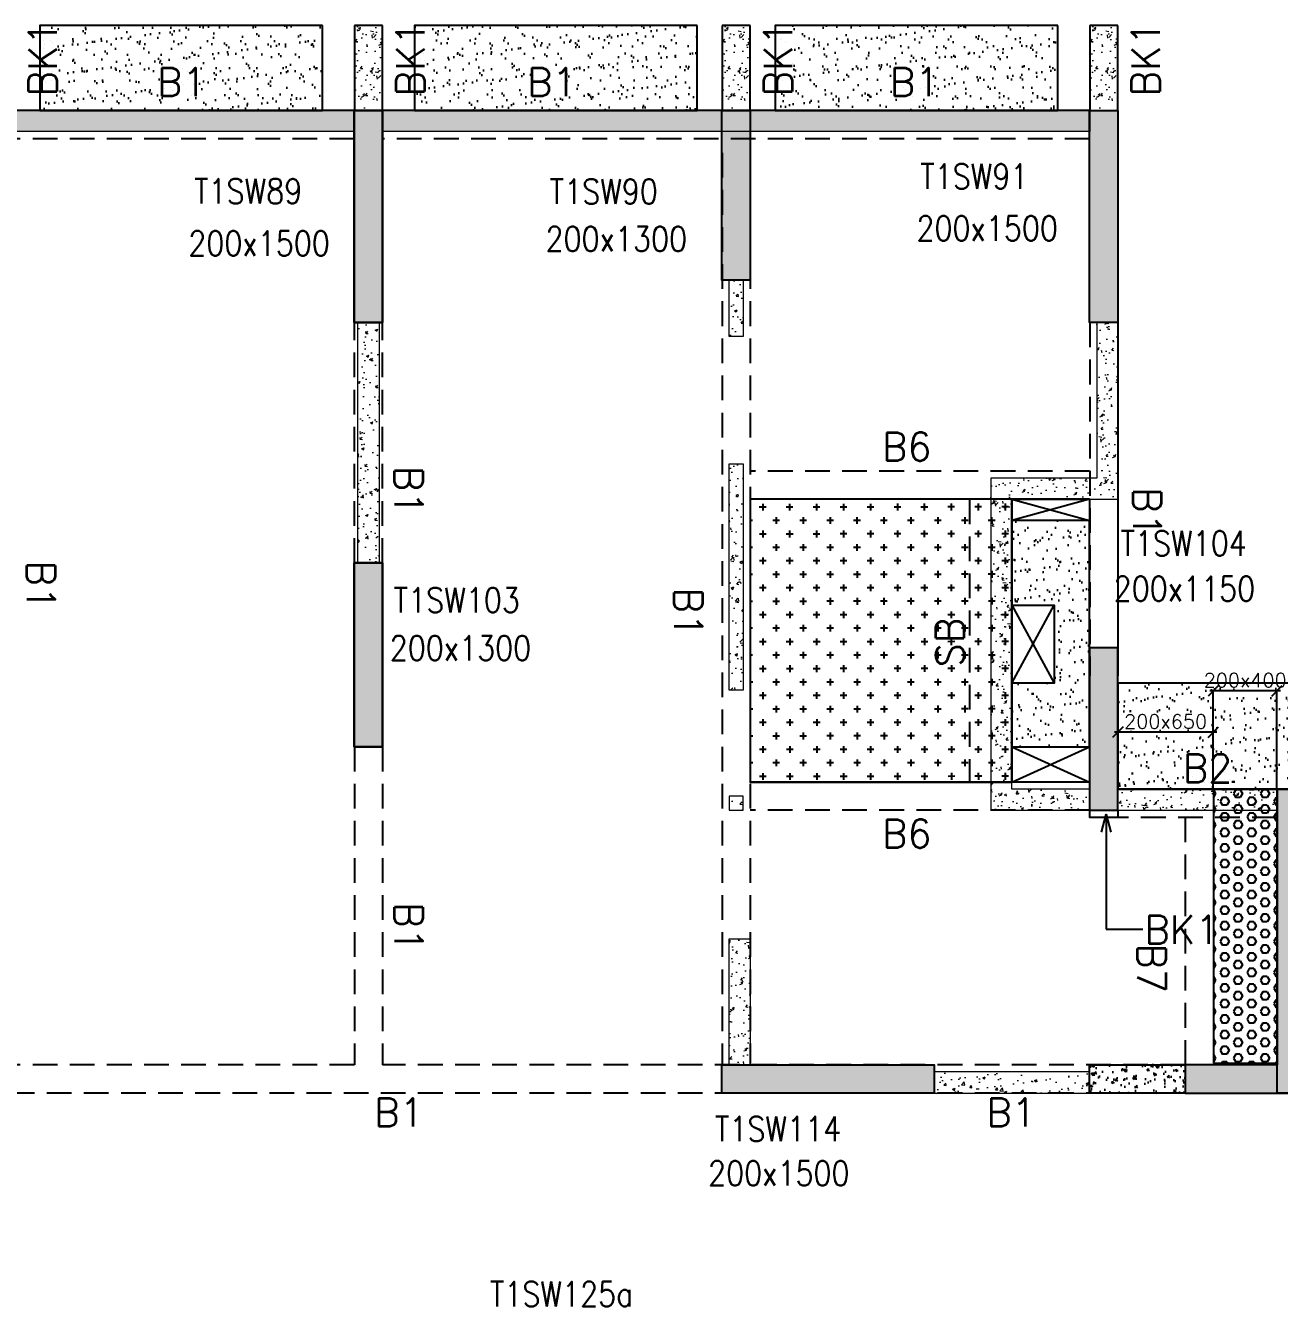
# Model space of a CAD drawing. Header units: millimetres. Extents: x 1078357 to 2594950, y -4969473 to -4636555.
# Drawn here: x 2233855 to 2242721, y -4666611 to -4657552 of the extents above; entities that cross this region are included whole.
import ezdxf

# ---------------------------------------------------------------- set-up
doc = ezdxf.new("R2010")
doc.units = ezdxf.units.MM
doc.header["$PDMODE"] = 35
for name, pattern in [('CONTINOUS', [0]), ('HIDDEN', [0.375, 0.25, -0.125]), ('New Retail block$0$CONTINOUS', [0])]:
    doc.linetypes.add(name, pattern=pattern)
doc.layers.get('0').update_dxf_attribs({"lineweight": 0})
doc.layers.get('Defpoints').update_dxf_attribs({"lineweight": 0})
for name, color, linetype, lineweight in [('A-_ANOTDIMA_D-', 6, 'Continuous', 13), ('COL. NO.', 30, 'Continuous', 25), ('COL. SIZE', 7, 'Continuous', 25), ('DIM', 9, 'Continuous', 25), ('HATCH', 8, 'Continuous', 30), ('RCC UPSTAND', 43, 'Continuous', 30), ('S-NON STR RCC WALL', 8, 'Continuous', 0)]:
    doc.layers.add(name, color=color, linetype=linetype, lineweight=lineweight)
for name, color, linetype in [('B-200x325', 201, 'HIDDEN'), ('B-200x375', 41, 'HIDDEN'), ('B-200x650', 241, 'HIDDEN'), ('B-300xSLAB THK.', 151, 'Continuous'), ('BK1-200x650', 241, 'HIDDEN'), ('DC BEAM NO.', 7, 'Continuous'), ('DROP SLAB', 8, 'Continuous'), ('NON STR. RCC WALL', 6, 'Continuous'), ('S-COLUMN_SHEAR WALL', 1, 'Continuous'), ('S-PROJECTION', 54, 'New Retail block$0$CONTINOUS'), ('SLAB FOLD', 8, 'Continuous')]:
    doc.layers.add(name, color=color, linetype=linetype)
doc.styles.add('Roman', font='romans')
doc.styles.add('ROMANS', font='romans.shx', dxfattribs={"width": 0.85})
doc.dimstyles.new('HARESH', dxfattribs={"dimtxt": 150, "dimasz": 75, "dimexe": 0, "dimexo": 0, "dimgap": 25, "dimtad": 1, "dimdec": 0, "dimdsep": 46, "dimtxsty": 'Roman', "dimblk": 'OBLIQUE', "dimcen": 225, "dimdle": 25, "dimclrd": 2, "dimclre": 2, "dimclrt": 7, "dimadec": 8, "dimazin": 1, "dimtfac": 1, "dimtdec": 0, "dimtmove": 0, "dimatfit": 0, "dimfxl": 1, "dimlwd": -1, "dimlwe": -1, "dimarcsym": 0})
pattern_1 = [(50, (-4174040.86, 23111537.25), (182.184669, -15.9390855), [19.05, -209.55]), (355, (-4174040.86, 23111537.25), (-35.2434214, 191.0568452), [15.24, -167.6405842]), (100.4514447, (-4174025.68, 23111535.92), (146.9412471, 175.1177519), [16.1900088, -178.0902446]), (46.1842, (-4174040.86, 23111588.05), (271.0790409, -42.042328), [28.575, -314.325]), (96.6355576, (-4174018.27, 23111584.54), (237.404134, 247.4261246), [24.2850231, -267.1356082]), (351.1841512, (-4174040.86, 23111588.05), (237.404134, 247.4261246), [22.859967, -251.459732]), (21, (-4174015.46, 23111575.35), (151.6143913, -102.2651982), [19.05, -209.55]), (326, (-4174015.46, 23111575.35), (61.8020283, 184.1879661), [15.24, -167.64]), (71.451445, (-4174002.83, 23111566.83), (213.4164193, 81.9227689), [16.1900088, -178.0899376]), (37.5, (-4174040.86, 23111537.25), (3.08860325, 84.55503887), [0, -165.608, 0, -170.18, 0, -168.275]), (7.5, (-4174040.86, 23111537.25), (66.8196625, 100.18057482), [0, -97.028, 0, -161.798, 0, -64.135]), (327.5, (-4174097.5, 23111537.25), (135.59059517, -5.728744), [0, -63.5, 0, -198.12, 0, -262.89]), (317.5, (-4174122.9, 23111537.25), (148.1291814, 25.42649103), [0, -82.55, 0, -131.572, 0, -186.69])]

# ---------------------------------------------------------------- blocks, each defined once
blk = doc.blocks.new('_Oblique')
at = {"color": 0, "linetype": 'ByBlock', "lineweight": -2}
blk.add_line((-0.5, -0.5), (0.5, 0.5), dxfattribs=at)
blk = doc.blocks.new('*D1612')
at = {"layer": 'Defpoints', "color": 0, "ltscale": 700, "transparency": 16777216}
for p in [(2242254.3, -4662257), (2242254.3, -4662952, 0), (2242704.4, -4662952, 0)]:
    blk.add_point(p, dxfattribs=at)
at = {"layer": 'DIM', "color": 2, "ltscale": 700, "transparency": 16777216}
for p, q in [((2242729.4, -4662257), (2242229.3, -4662257)), ((2242254.3, -4662952), (2242254.3, -4662257)), ((2242704.4, -4662952), (2242704.4, -4662257))]:
    blk.add_line(p, q, dxfattribs=at)
at = {"layer": 'DIM', "color": 2, "ltscale": 700, "transparency": 16777216, "xscale": 75, "yscale": 75, "zscale": 75, "rotation": 180}
blk.add_blockref('_Oblique', (2242254.3, -4662257), dxfattribs=at)
at = {"layer": 'DIM', "color": 2, "ltscale": 700, "transparency": 16777216, "xscale": 75, "yscale": 75, "zscale": 75}
blk.add_blockref('_Oblique', (2242704.4, -4662257), dxfattribs=at)
at = {"layer": 'DIM', "color": 7, "ltscale": 700, "transparency": 16777216, "insert": (2242479.4, -4662182), "char_height": 150, "attachment_point": 5, "style": 'Roman'}
blk.add_mtext('{\\H0.666667x;200x400}', dxfattribs=at)
blk = doc.blocks.new('*D1613')
at = {"layer": 'Defpoints', "color": 0, "ltscale": 700, "transparency": 16777216}
for p in [(2241579.6, -4662549.9), (2241579.6, -4662952, 0), (2242254.3, -4662952, 0)]:
    blk.add_point(p, dxfattribs=at)
at = {"layer": 'DIM', "color": 2, "ltscale": 700, "transparency": 16777216}
for p, q in [((2242279.3, -4662549.9), (2241554.6, -4662549.9)), ((2241579.6, -4662952), (2241579.6, -4662549.9)), ((2242254.3, -4662952), (2242254.3, -4662549.9))]:
    blk.add_line(p, q, dxfattribs=at)
at = {"layer": 'DIM', "color": 2, "ltscale": 700, "transparency": 16777216, "xscale": 75, "yscale": 75, "zscale": 75, "rotation": 180}
blk.add_blockref('_Oblique', (2241579.6, -4662549.9), dxfattribs=at)
at = {"layer": 'DIM', "color": 2, "ltscale": 700, "transparency": 16777216, "xscale": 75, "yscale": 75, "zscale": 75}
blk.add_blockref('_Oblique', (2242254.3, -4662549.9), dxfattribs=at)
at = {"layer": 'DIM', "color": 7, "ltscale": 700, "transparency": 16777216, "insert": (2241917, -4662474.9), "char_height": 150, "attachment_point": 5, "style": 'Roman'}
blk.add_mtext('{\\H0.666667x;200x650}', dxfattribs=at)
blk = doc.blocks.new('G$CD63B60BD')
at = {"layer": 'COL. NO.', "linetype": 'Continuous', "style": 'ROMANS', "width": 0.85}
for s, p in [('T1SW91', (74827, 15346.4, -320.4)), ('T1SW89', (69692.1, 15241.4, -320.4)), ('T1SW90', (72207, 15239.1, -270.4)), ('T1SW104', (76243.9, 12750.9, -320.4)), ('T1SW103', (71103.6, 12349.5, -320.4)), ('T1SW114', (73375.6, 8609.2, -320.4)), ('T1SW125a', (71784, 7441.2, -320.4))]:
    blk.add_text(s, height=175, dxfattribs=at).set_placement(p)
at = {"layer": 'COL. SIZE', "linetype": 'Continuous', "style": 'ROMANS', "width": 0.85}
for s, p in [('200x1500', (74800.3, 14978.9, -320.4)), ('200x1500', (69650.8, 14872.6, -320.4)), ('200x1300', (72177.3, 14903.7, -270.4)), ('200x1150', (76194.8, 12430, -320.4)), ('200x1300', (71075.3, 12010, -320.4)), ('200x1500', (73326.5, 8295.7, -320.4))]:
    blk.add_text(s, height=175, dxfattribs=at).set_placement(p)

msp = doc.modelspace()

# ---------------------------------------------------------------- hatches: boundary and pattern name
at = {"layer": 'DROP SLAB'}
h = msp.add_hatch(dxfattribs=at)
h.set_pattern_fill('CROSS', color=8, scale=15, angle=179.96921)
h.set_pattern_definition([(180.03079016, (-2196286.82, 14063573.08), (-95.1987999, -95.3011726), [47.625, -142.875]), (270.03079016, (-2196310.65, 14063596.88), (95.3011726, -95.1987999), [47.625, -142.875])])
h.paths.add_polyline_path([(2240829.3, -4660902.8), (2238979.6, -4660902.8), (2238979.6, -4662902.6), (2240829.3, -4662902.6)])
at = {"layer": 'HATCH'}
h = msp.add_hatch(dxfattribs=at)
h.set_pattern_fill('AR-SAND', color=8, scale=3, angle=179.97015)
h.set_pattern_definition([(37.4701541, (-730003.51, 9329417.72), (-4.7236114, 146.8264517), [0, -115.824, 0, -129.54, 0, -123.825]), (7.4701541, (-730003.51, 9329417.72), (134.9689868, 214.9772528), [0, -62.484, 0, -104.394, 0, -40.005]), (327.4701541, (-730097.24, 9329417.77), (237.2979035, 0.3075449), [0, -38.1, 0, -137.16, 0, -179.07]), (317.4701541, (-730097.24, 9329417.77), (229.1017424, 66.759465), [0, -19.05, 0, -89.916, 0, -102.87])])
h.paths.add_polyline_path([(2235955, -4657552.5), (2233955, -4657552.5), (2233955, -4658152.5), (2235955, -4658152.5)])
h = msp.add_hatch(dxfattribs=at)
h.set_pattern_fill('AR-SAND', color=8, scale=3, angle=179.97015)
h.set_pattern_definition([(37.4701541, (-732653.51, 9329417.72), (-4.7236114, 146.8264517), [0, -115.824, 0, -129.54, 0, -123.825]), (7.4701541, (-732653.51, 9329417.72), (134.9689868, 214.9772528), [0, -62.484, 0, -104.394, 0, -40.005]), (327.4701541, (-732747.24, 9329417.77), (237.2979035, 0.3075449), [0, -38.1, 0, -137.16, 0, -179.07]), (317.4701541, (-732747.24, 9329417.77), (229.1017424, 66.759465), [0, -19.05, 0, -89.916, 0, -102.87])])
h.paths.add_polyline_path([(2238605, -4657552.5), (2236605, -4657552.5), (2236605, -4658152.5), (2238605, -4658152.5)])
h = msp.add_hatch(dxfattribs=at)
h.set_pattern_fill('AR-SAND', color=8, scale=3, angle=179.97015)
h.set_pattern_definition([(37.4701541, (-735203.51, 9329417.72), (-4.7236114, 146.8264517), [0, -115.824, 0, -129.54, 0, -123.825]), (7.4701541, (-735203.51, 9329417.72), (134.9689868, 214.9772528), [0, -62.484, 0, -104.394, 0, -40.005]), (327.4701541, (-735297.24, 9329417.77), (237.2979035, 0.3075449), [0, -38.1, 0, -137.16, 0, -179.07]), (317.4701541, (-735297.24, 9329417.77), (229.1017424, 66.759465), [0, -19.05, 0, -89.916, 0, -102.87])])
h.paths.add_polyline_path([(2241155, -4657552.5), (2239155, -4657552.5), (2239155, -4658152.5), (2241155, -4658152.5)])
h = msp.add_hatch(dxfattribs=at)
h.set_pattern_fill('AR-SAND', color=8, scale=3, angle=0.02985)
h.set_pattern_definition([(37.47015413, (-2790653.98, 18697456.11), (-4.72361136, 146.8264517), [0, -115.824, 0, -129.54, 0, -123.825]), (7.4701541, (-2790653.98, 18697456.11), (134.9689868, 214.9772528), [0, -62.484, 0, -104.394, 0, -40.005]), (327.4701541, (-2790747.7, 18697456.16), (237.2979035, 0.3075449), [0, -38.1, 0, -137.16, 0, -179.07]), (317.4701541, (-2790747.7, 18697456.16), (229.1017424, 66.759465), [0, -19.05, 0, -89.916, 0, -102.87])])
h.paths.add_polyline_path([(2241379, -4661052.5), (2240829, -4661052.5), (2240829, -4661652.5), (2241129, -4661652.5), (2241129, -4662202.5), (2240829, -4662202.5), (2240829, -4662652.5), (2241379, -4662652.5)])
h = msp.add_hatch(dxfattribs=at)
h.set_pattern_fill('AR-SAND', color=8, scale=3, angle=179.97015)
h.set_pattern_definition([(37.4701541, (-1832428.33, 14013386.82), (-4.72361136, 146.8264517), [0, -115.824, 0, -129.54, 0, -123.825]), (7.4701541, (-1832428.33, 14013386.82), (134.9689868, 214.9772528), [0, -62.484, 0, -104.394, 0, -40.005]), (327.4701541, (-1832522.05, 14013386.87), (237.2979035, 0.3075449), [0, -38.1, 0, -137.16, 0, -179.07]), (317.4701541, (-1832522.05, 14013386.87), (229.1017424, 66.759465), [0, -19.05, 0, -89.916, 0, -102.87])])
h.paths.add_polyline_path([(2244029.9, -4662202.5), (2241579.9, -4662202.5), (2241579.9, -4662952.5), (2244029.9, -4662952.5)])
h = msp.add_hatch(dxfattribs=at)
h.set_pattern_fill('AR-SAND', color=8, scale=3, angle=179.97015)
h.set_pattern_definition([(37.4701541, (-1832428.23, 14013386.82), (-4.72361136, 146.8264517), [0, -115.824, 0, -129.54, 0, -123.825]), (7.4701541, (-1832428.23, 14013386.82), (134.9689868, 214.9772528), [0, -62.484, 0, -104.394, 0, -40.005]), (327.4701541, (-1832521.95, 14013386.87), (237.2979035, 0.3075449), [0, -38.1, 0, -137.16, 0, -179.07]), (317.4701541, (-1832521.95, 14013386.87), (229.1017424, 66.759465), [0, -19.05, 0, -89.916, 0, -102.87])])
h.paths.add_polyline_path([(2244030, -4662352.5), (2241580, -4662352.5), (2241580, -4662952.5), (2244030, -4662952.5)])
at = {"layer": 'RCC UPSTAND'}
h = msp.add_hatch(dxfattribs=at)
h.set_pattern_fill('AR-CONC', color=8, scale=20, angle=90)
h.set_pattern_definition([(140, (-966995.37, -7202322.11), (12.550427, 143.4520365), [15, -165]), (85, (-966995.37, -7202322.11), (-150.438427, -27.7502667), [12, -132]), (190.4514445, (-966994.33, -7202310.15), (-137.887998, 115.7017693), [12.7480384, -140.2284224]), (136.1842, (-967035.37, -7202322.1), (33.103856, 213.448266), [22.5, -247.5]), (186.6356355, (-967032.61, -7202304.32), (-194.82372, 186.932389), [19.122068, -210.342752]), (81.184164, (-967035.37, -7202322.1), (-194.82372, 186.932389), [18, -198]), (111, (-967025.37, -7202302.11), (80.523778, 119.3814104), [15, -165]), (56, (-967025.37, -7202302.11), (-145.030009, 48.6630664), [12, -132]), (161.4514447, (-967018.66, -7202292.16), (-64.5062306, 168.0444753), [12.748038, -140.2284224]), (127.5, (-966995.373, -7202322.107), (-66.57877077, 2.43197106), [0, -130.4, 0, -134, 0, -132.5]), (97.5, (-966995.37, -7202322.11), (-78.8823424, 52.6139075), [0, -76.4, 0, -127.4, 0, -50.5]), (57.5, (-966995.373, -7202366.71), (4.51097435, 106.7644872), [0, -50, 0, -156, 0, -207]), (47.5, (-966995.37, -7202386.71), (-20.0209965, 116.6372339), [0, -65, 0, -103.6, 0, -147])])
h.paths.add_polyline_path([(2242054.6, -4664902.7), (2242054.6, -4665102.7), (2241379.6, -4665102.6), (2241379.6, -4664902.6)])
at = {"layer": 'S-COLUMN_SHEAR WALL', "lineweight": 25, "extrusion": (-1.00316e-06, 2.11765e-11, 1)}
h = msp.add_hatch(color=1, dxfattribs=at)
h.dxf.hatch_style = 1
h.paths.add_polyline_path([(2236179.6, -4658152.6), (2236379.6, -4658152.6), (2236379.6, -4659652.5), (2236179.6, -4659652.5)])
at = {"layer": 'S-COLUMN_SHEAR WALL', "lineweight": 25, "extrusion": (1.00316e-06, 1.91639e-11, 1)}
h = msp.add_hatch(color=1, dxfattribs=at)
h.dxf.hatch_style = 1
h.paths.add_polyline_path([(2236379.6, -4658152.6), (2236179.6, -4658152.6), (2236179.6, -4659652.5), (2236379.6, -4659652.5)])
at = {"layer": 'S-COLUMN_SHEAR WALL', "lineweight": 25}
h = msp.add_hatch(color=1, dxfattribs=at)
h.dxf.hatch_style = 1
h.paths.add_polyline_path([(2238779.6, -4659352.6), (2238979.6, -4659352.6), (2238979.6, -4658152.6), (2238779.6, -4658152.6)])
at = {"layer": 'S-COLUMN_SHEAR WALL', "lineweight": 25, "extrusion": (-1.00316e-06, 2.11765e-11, 1)}
h = msp.add_hatch(color=1, dxfattribs=at)
h.dxf.hatch_style = 1
h.paths.add_polyline_path([(2241379.6, -4658152.6), (2241579.6, -4658152.6), (2241579.6, -4659652.5), (2241379.6, -4659652.5)])
h = msp.add_hatch(color=1, dxfattribs=at)
h.dxf.hatch_style = 1
h.paths.add_polyline_path([(2236179.6, -4662652.5), (2236379.6, -4662652.5), (2236379.6, -4661352.5), (2236179.6, -4661352.5)])
at = {"layer": 'S-COLUMN_SHEAR WALL', "lineweight": 25, "extrusion": (1.00316e-06, 1.91639e-11, 1)}
h = msp.add_hatch(color=1, dxfattribs=at)
h.dxf.hatch_style = 1
h.paths.add_polyline_path([(2236379.6, -4662652.5), (2236179.6, -4662652.5), (2236179.6, -4661352.5), (2236379.6, -4661352.5)])
at = {"layer": 'S-COLUMN_SHEAR WALL', "lineweight": 25, "extrusion": (-1.00316e-06, 2.11765e-11, 1)}
h = msp.add_hatch(color=1, dxfattribs=at)
h.dxf.hatch_style = 1
h.paths.add_polyline_path([(2241379.6, -4663102.6), (2241579.6, -4663102.6), (2241579.6, -4661952.6), (2241379.6, -4661952.6)])
at = {"layer": 'S-COLUMN_SHEAR WALL', "lineweight": 25}
h = msp.add_hatch(color=1, dxfattribs=at)
h.dxf.hatch_style = 1
h.paths.add_polyline_path([(2242704.6, -4664902.7), (2242054.6, -4664902.7), (2242054.6, -4665102.7), (2242904.6, -4665102.7), (2242904.6, -4662952.7), (2242704.6, -4662952.7)])
at = {"layer": 'S-COLUMN_SHEAR WALL', "lineweight": 25, "extrusion": (1.00316e-06, 1.91639e-11, 1)}
h = msp.add_hatch(color=1, dxfattribs=at)
h.dxf.hatch_style = 1
h.paths.add_polyline_path([(2242904.6, -4664902.7), (2243554.6, -4664902.7), (2243554.6, -4665102.7), (2242704.6, -4665102.7), (2242704.6, -4662952.7), (2242904.6, -4662952.7)])
at = {"layer": 'S-COLUMN_SHEAR WALL', "lineweight": 25}
h = msp.add_hatch(color=1, dxfattribs=at)
h.dxf.hatch_style = 1
h.paths.add_polyline_path([(2238779.6, -4664902.5), (2240279.6, -4664902.5), (2240279.6, -4665102.5), (2238779.6, -4665102.5)])
at = {"layer": 'S-NON STR RCC WALL'}
h = msp.add_hatch(dxfattribs=at)
h.set_pattern_fill('AR-CONC', color=256, angle=180)
h.set_pattern_definition([(50, (-6297664.87, 32897535.71), (182.184669, -15.93908554), [19.05, -209.55]), (355, (-6297664.87, 32897535.71), (-35.2434214, 191.0568452), [15.24, -167.6405842]), (100.4514447, (-6297649.69, 32897534.38), (146.9412471, 175.1177519), [16.1900088, -178.0902446]), (46.1842, (-6297664.87, 32897586.5), (271.0790409, -42.0423279), [28.575, -314.325]), (96.6355576, (-6297642.28, 32897583), (237.404134, 247.4261246), [24.2850231, -267.1356082]), (351.1841512, (-6297664.87, 32897586.5), (237.404134, 247.4261246), [22.859967, -251.459732]), (21, (-6297639.47, 32897573.81), (151.61439127, -102.2651982), [19.05, -209.55]), (326, (-6297639.47, 32897573.81), (61.80202835, 184.1879661), [15.24, -167.64]), (71.451445, (-6297626.84, 32897565.29), (213.4164193, 81.9227689), [16.1900088, -178.0899376]), (37.5, (-6297664.87, 32897535.71), (3.08860325, 84.55503887), [0, -165.608, 0, -170.18, 0, -168.275]), (7.5, (-6297664.87, 32897535.71), (66.8196625, 100.18057482), [0, -97.028, 0, -161.798, 0, -64.135]), (327.5, (-6297721.514, 32897535.71), (135.59059517, -5.72874399), [0, -63.5, 0, -198.12, 0, -262.89]), (317.5, (-6297746.91, 32897535.71), (148.1291814, 25.42649103), [0, -82.55, 0, -131.572, 0, -186.69])])
h.paths.add_polyline_path([(2236379.9, -4658152.5), (2236379.9, -4657552.5), (2236179.9, -4657552.5), (2236179.9, -4658152.5), (2236379.9, -4658152.5)], is_closed=False)
h = msp.add_hatch(dxfattribs=at)
h.set_pattern_fill('AR-CONC', color=256, angle=180)
h.set_pattern_definition([(50, (-6295064.87, 32897535.7), (182.184669, -15.93908554), [19.05, -209.55]), (355, (-6295064.87, 32897535.7), (-35.2434214, 191.0568452), [15.24, -167.6405842]), (100.4514447, (-6295049.69, 32897534.37), (146.9412471, 175.1177519), [16.1900088, -178.0902446]), (46.1842, (-6295064.87, 32897586.5), (271.0790409, -42.0423279), [28.575, -314.325]), (96.6355576, (-6295042.28, 32897583), (237.404134, 247.4261246), [24.2850231, -267.1356082]), (351.1841512, (-6295064.87, 32897586.5), (237.404134, 247.4261246), [22.859967, -251.459732]), (21, (-6295039.47, 32897573.8), (151.61439127, -102.2651982), [19.05, -209.55]), (326, (-6295039.47, 32897573.8), (61.80202835, 184.1879661), [15.24, -167.64]), (71.451445, (-6295026.84, 32897565.27), (213.4164193, 81.9227689), [16.1900088, -178.0899376]), (37.5, (-6295064.87, 32897535.696), (3.08860325, 84.55503887), [0, -165.608, 0, -170.18, 0, -168.275]), (7.5, (-6295064.87, 32897535.7), (66.8196625, 100.18057482), [0, -97.028, 0, -161.798, 0, -64.135]), (327.5, (-6295121.514, 32897535.696), (135.59059517, -5.72874399), [0, -63.5, 0, -198.12, 0, -262.89]), (317.5, (-6295146.91, 32897535.7), (148.1291814, 25.42649103), [0, -82.55, 0, -131.572, 0, -186.69])])
h.paths.add_polyline_path([(2238979.9, -4658152.5), (2238979.9, -4657552.5), (2238779.9, -4657552.5), (2238779.9, -4658152.5), (2238979.9, -4658152.5)], is_closed=False)
h = msp.add_hatch(dxfattribs=at)
h.set_pattern_fill('AR-CONC', color=256, angle=180)
h.set_pattern_definition([(50, (-6292464.85, 32897535.69), (182.184669, -15.93908554), [19.05, -209.55]), (355, (-6292464.85, 32897535.7), (-35.2434214, 191.0568452), [15.24, -167.6405842]), (100.4514447, (-6292449.67, 32897534.36), (146.9412471, 175.1177519), [16.1900088, -178.0902446]), (46.1842, (-6292464.85, 32897586.5), (271.0790409, -42.0423279), [28.575, -314.325]), (96.6355576, (-6292442.26, 32897583), (237.404134, 247.4261246), [24.2850231, -267.1356082]), (351.1841512, (-6292464.85, 32897586.5), (237.404134, 247.4261246), [22.859967, -251.459732]), (21, (-6292439.45, 32897573.79), (151.61439127, -102.2651982), [19.05, -209.55]), (326, (-6292439.45, 32897573.8), (61.80202835, 184.1879661), [15.24, -167.64]), (71.451445, (-6292426.82, 32897565.27), (213.4164193, 81.9227689), [16.1900088, -178.0899376]), (37.5, (-6292464.85, 32897535.69), (3.08860325, 84.55503887), [0, -165.608, 0, -170.18, 0, -168.275]), (7.5, (-6292464.85, 32897535.69), (66.8196625, 100.18057482), [0, -97.028, 0, -161.798, 0, -64.135]), (327.5, (-6292521.494, 32897535.69), (135.59059517, -5.72874399), [0, -63.5, 0, -198.12, 0, -262.89]), (317.5, (-6292546.89, 32897535.69), (148.1291814, 25.42649103), [0, -82.55, 0, -131.572, 0, -186.69])])
h.paths.add_polyline_path([(2241579.9, -4658152.5), (2241579.9, -4657552.5), (2241379.9, -4657552.5), (2241379.9, -4658152.5), (2241579.9, -4658152.5)], is_closed=False)
h = msp.add_hatch(dxfattribs=at)
h.set_pattern_fill('AR-CONC', color=256, angle=180)
h.set_pattern_definition([(50, (-3076816.15, 18427518.06), (182.184669, -15.9390855), [19.05, -209.55]), (355, (-3076816.15, 18427518.06), (-35.2434214, 191.0568452), [15.24, -167.6405842]), (100.4514447, (-3076800.96, 18427516.73), (146.9412471, 175.1177519), [16.1900088, -178.0902446]), (46.1842, (-3076816.15, 18427568.86), (271.0790409, -42.042328), [28.575, -314.325]), (96.6355576, (-3076793.56, 18427565.36), (237.404134, 247.4261246), [24.285023, -267.135608]), (351.1841512, (-3076816.15, 18427568.86), (237.404134, 247.4261246), [22.859967, -251.459732]), (21, (-3076790.75, 18427556.16), (151.6143913, -102.2651982), [19.05, -209.55]), (326, (-3076790.75, 18427556.16), (61.8020283, 184.1879661), [15.24, -167.64]), (71.451445, (-3076778.11, 18427547.64), (213.4164193, 81.9227689), [16.1900088, -178.0899376]), (37.5, (-3076816.145, 18427518.06), (3.08860325, 84.55503887), [0, -165.608, 0, -170.18, 0, -168.275]), (7.5, (-3076816.145, 18427518.06), (66.8196625, 100.18057482), [0, -97.028, 0, -161.798, 0, -64.135]), (327.5, (-3076872.79, 18427518.06), (135.59059517, -5.728744), [0, -63.5, 0, -198.12, 0, -262.89]), (317.5, (-3076898.19, 18427518.06), (148.1291814, 25.42649103), [0, -82.55, 0, -131.572, 0, -186.69])])
h.paths.add_polyline_path([(2241055, -4658152.5), (2241380, -4658152.5), (2241380, -4658302.5), (2241055, -4658302.5)])
h.paths.add_polyline_path([(2239255, -4658152.5), (2241055, -4658152.5), (2241055, -4658302.5), (2239255, -4658302.5)])
h.paths.add_polyline_path([(2233305, -4658152.6), (2234055, -4658152.6), (2234055, -4658302.5), (2233305, -4658302.5)])
h.paths.add_polyline_path([(2234055, -4658152.5), (2235855, -4658152.5), (2235855, -4658302.5), (2234055, -4658302.5)])
h.paths.add_polyline_path([(2238505, -4658152.5), (2239255, -4658152.5), (2239255, -4658302.5), (2238505, -4658302.5)])
h.paths.add_polyline_path([(2236705, -4658152.5), (2238505, -4658152.5), (2238505, -4658302.5), (2236705, -4658302.5)])
h.paths.add_polyline_path([(2231182.9, -4658152.5), (2231505, -4658152.5), (2231505, -4658302.5), (2231182.9, -4658302.5)])
h.paths.add_polyline_path([(2235855, -4658152.5), (2236180, -4658152.5), (2236180, -4658302.5), (2235855, -4658302.5)])
h.paths.add_polyline_path([(2236380, -4658152.5), (2236705, -4658152.5), (2236705, -4658302.5), (2236380, -4658302.5)])
h.paths.add_polyline_path([(2231505, -4658152.5), (2233305, -4658152.5), (2233305, -4658302.5), (2231505, -4658302.5)])
h = msp.add_hatch(dxfattribs=at)
h.set_pattern_fill('AR-CONC', color=256, angle=180)
h.set_pattern_definition([(50, (2238892.86, -4892742.91), (182.18467, -15.93909), [19.05, -209.55]), (355, (2238892.86, -4892742.91), (-35.24342, 191.05685), [15.24, -167.64058]), (100.451445, (2238908.04, -4892744.24), (146.94125, 175.11775), [16.19001, -178.09024]), (46.1842, (2238892.86, -4892692.11), (271.07904, -42.04233), [28.575, -314.325]), (96.63556, (2238915.45, -4892695.62), (237.40413, 247.42612), [24.28502, -267.1356]), (351.18415, (2238892.86, -4892692.1), (237.40413, 247.42612), [22.85997, -251.45973]), (21, (2238918.26, -4892704.81), (151.61439, -102.2652), [19.05, -209.55]), (326, (2238918.26, -4892704.81), (61.80203, 184.18797), [15.24, -167.64]), (71.451445, (2238930.9, -4892713.33), (213.41642, 81.92277), [16.19001, -178.08994]), (37.5, (2238892.86, -4892742.91), (3.088603, 84.555039), [0, -165.608, 0, -170.18, 0, -168.275]), (7.5, (2238892.86, -4892742.91), (66.819663, 100.180575), [0, -97.028, 0, -161.798, 0, -64.135]), (327.5, (2238836.216, -4892742.91), (135.590595, -5.728744), [0, -63.5, 0, -198.12, 0, -262.89]), (317.5, (2238810.82, -4892742.91), (148.12918, 25.42649), [0, -82.55, 0, -131.572, 0, -186.69])])
h.paths.add_polyline_path([(2238830, -4659352.5), (2238930, -4659352.5), (2238930, -4659752.5), (2238830, -4659752.5)])
at = {"layer": 'S-NON STR RCC WALL', "ltscale": 700}
h = msp.add_hatch(dxfattribs=at)
h.set_pattern_fill('AR-CONC', color=256)
h.set_pattern_definition([(50, (1103088.52, -208440.15), (182.184669, -15.9390855), [19.05, -209.55]), (355, (1103088.52, -208440.15), (-35.2434214, 191.056845), [15.24, -167.640584]), (100.4514447, (1103103.7, -208441.48), (146.941247, 175.117752), [16.190009, -178.0902446]), (46.1842, (1103088.52, -208389.35), (271.079041, -42.042328), [28.575, -314.325]), (96.6355576, (1103111.1, -208392.86), (237.404134, 247.426125), [24.285023, -267.135608]), (351.184151, (1103088.52, -208389.35), (237.404134, 247.426125), [22.859967, -251.459732]), (21, (1103113.92, -208402.05), (151.6143913, -102.265198), [19.05, -209.55]), (326, (1103113.92, -208402.05), (61.802028, 184.187966), [15.24, -167.64]), (71.451445, (1103126.56, -208410.57), (213.416419, 81.922769), [16.190009, -178.0899376]), (37.5, (1103088.52, -208440.15), (3.08860325, 84.5550389), [0, -165.608, 0, -170.18, 0, -168.275]), (7.5, (1103088.52, -208440.15), (66.8196625, 100.1805748), [0, -97.028, 0, -161.798, 0, -64.135]), (327.5, (1103031.88, -208440.15), (135.5905952, -5.728744), [0, -63.5, 0, -198.12, 0, -262.89]), (317.5, (1103006.48, -208440.15), (148.1291814, 25.426491), [0, -82.55, 0, -131.572, 0, -186.69])])
h.paths.add_polyline_path([(2236205, -4659652.5), (2236355, -4659652.5), (2236355, -4661352.5), (2236205, -4661352.5)])
at = {"layer": 'S-NON STR RCC WALL'}
h = msp.add_hatch(dxfattribs=at)
h.set_pattern_fill('AR-CONC', color=256)
h.set_pattern_definition(pattern_1)
h.paths.add_polyline_path([(2240680, -4660752.5), (2240680, -4663102.5), (2241380, -4663102.5), (2241380, -4662952.5), (2240830, -4662952.5), (2240830, -4660902.5), (2241580, -4660902.5), (2241580, -4659652.5), (2241430, -4659652.5), (2241430, -4660752.5)])
h = msp.add_hatch(dxfattribs=at)
h.set_pattern_fill('AR-CONC', color=256, angle=180)
h.set_pattern_definition([(50, (3336117.57, -9576762.1), (182.184669, -15.9390855), [19.05, -209.55]), (355, (3336117.57, -9576762.1), (-35.2434214, 191.056845), [15.24, -167.640584]), (100.4514447, (3336132.76, -9576763.43), (146.941247, 175.117752), [16.190009, -178.0902446]), (46.1842, (3336117.57, -9576711.3), (271.079041, -42.042328), [28.575, -314.325]), (96.6355576, (3336140.16, -9576714.8), (237.404134, 247.426125), [24.285023, -267.135608]), (351.184151, (3336117.57, -9576711.3), (237.404134, 247.426125), [22.859967, -251.459732]), (21, (3336142.97, -9576724), (151.6143913, -102.265198), [19.05, -209.55]), (326, (3336142.97, -9576724), (61.802028, 184.187966), [15.24, -167.64]), (71.451445, (3336155.6, -9576732.52), (213.416419, 81.922769), [16.190009, -178.0899376]), (37.5, (3336117.573, -9576762.1), (3.08860325, 84.5550389), [0, -165.608, 0, -170.18, 0, -168.275]), (7.5, (3336117.57, -9576762.1), (66.8196625, 100.1805748), [0, -97.028, 0, -161.798, 0, -64.135]), (327.5, (3336060.93, -9576762.1), (135.5905952, -5.728744), [0, -63.5, 0, -198.12, 0, -262.89]), (317.5, (3336035.53, -9576762.1), (148.1291814, 25.426491), [0, -82.55, 0, -131.572, 0, -186.69])])
h.paths.add_polyline_path([(2238830, -4660652.5), (2238930, -4660652.5), (2238930, -4662252.5), (2238830, -4662252.5)])
h = msp.add_hatch(dxfattribs=at)
h.set_pattern_fill('AR-CONC', color=256)
h.set_pattern_definition(pattern_1)
h.paths.add_polyline_path([(2242705, -4662952.5), (2241580, -4662952.5), (2241580, -4663102.5), (2242705, -4663102.5)])
h = msp.add_hatch(dxfattribs=at)
h.set_pattern_fill('AR-CONC', color=256, angle=180)
h.set_pattern_definition([(50, (3336104.36, -9578126.76), (182.184669, -15.9390855), [19.05, -209.55]), (355, (3336104.36, -9578126.76), (-35.2434214, 191.056845), [15.24, -167.640584]), (100.4514447, (3336119.54, -9578128.1), (146.941247, 175.117752), [16.190009, -178.0902446]), (46.1842, (3336104.36, -9578075.96), (271.079041, -42.042328), [28.575, -314.325]), (96.6355576, (3336126.95, -9578079.47), (237.404134, 247.426125), [24.285023, -267.135608]), (351.184151, (3336104.36, -9578075.96), (237.404134, 247.426125), [22.859967, -251.459732]), (21, (3336129.76, -9578088.66), (151.6143913, -102.265198), [19.05, -209.55]), (326, (3336129.76, -9578088.66), (61.802028, 184.187966), [15.24, -167.64]), (71.451445, (3336142.4, -9578097.19), (213.416419, 81.922769), [16.190009, -178.0899376]), (37.5, (3336104.36, -9578126.765), (3.08860325, 84.5550389), [0, -165.608, 0, -170.18, 0, -168.275]), (7.5, (3336104.36, -9578126.765), (66.8196625, 100.1805748), [0, -97.028, 0, -161.798, 0, -64.135]), (327.5, (3336047.72, -9578126.765), (135.5905952, -5.728744), [0, -63.5, 0, -198.12, 0, -262.89]), (317.5, (3336022.32, -9578126.76), (148.1291814, 25.426491), [0, -82.55, 0, -131.572, 0, -186.69])])
h.paths.add_polyline_path([(2238830, -4663102.5), (2238930, -4663102.5), (2238930, -4663002.5), (2238830, -4663002.5)])
h = msp.add_hatch(dxfattribs=at)
h.set_pattern_fill('AR-CONC', color=256, angle=180)
h.set_pattern_definition([(50, (-5212705.32, 27795556.43), (182.184669, -15.93908554), [19.05, -209.55]), (355, (-5212705.32, 27795556.43), (-35.2434214, 191.0568452), [15.24, -167.6405842]), (100.4514447, (-5212690.14, 27795555.1), (146.9412471, 175.1177519), [16.1900088, -178.0902446]), (46.1842, (-5212705.32, 27795607.23), (271.0790409, -42.042328), [28.575, -314.325]), (96.6355576, (-5212682.73, 27795603.72), (237.404134, 247.4261246), [24.2850231, -267.1356082]), (351.1841512, (-5212705.32, 27795607.23), (237.404134, 247.4261246), [22.859967, -251.459732]), (21, (-5212679.92, 27795594.53), (151.6143913, -102.2651982), [19.05, -209.55]), (326, (-5212679.92, 27795594.53), (61.8020283, 184.1879661), [15.24, -167.64]), (71.451445, (-5212667.29, 27795586), (213.4164193, 81.9227689), [16.1900088, -178.0899376]), (37.5, (-5212705.32, 27795556.43), (3.08860325, 84.55503887), [0, -165.608, 0, -170.18, 0, -168.275]), (7.5, (-5212705.32, 27795556.43), (66.8196625, 100.18057482), [0, -97.028, 0, -161.798, 0, -64.135]), (327.5, (-5212761.964, 27795556.43), (135.59059517, -5.72874399), [0, -63.5, 0, -198.12, 0, -262.89]), (317.5, (-5212787.36, 27795556.43), (148.1291814, 25.42649103), [0, -82.55, 0, -131.572, 0, -186.69])])
h.paths.add_polyline_path([(2238830, -4664012.5), (2238980, -4664012.5), (2238980, -4664902.4), (2238830, -4664902.4)])
at = {"layer": 'S-NON STR RCC WALL', "ltscale": 700}
h = msp.add_hatch(dxfattribs=at)
h.set_pattern_fill('AR-CONC', color=256)
h.set_pattern_definition([(50, (2187263.24, -4901009.39), (182.18467, -15.93909), [19.05, -209.55]), (355, (2187263.24, -4901009.4), (-35.24342, 191.05685), [15.24, -167.64058]), (100.451445, (2187278.42, -4901010.72), (146.94125, 175.11775), [16.19001, -178.09024]), (46.1842, (2187263.24, -4900958.6), (271.07904, -42.04233), [28.575, -314.325]), (96.63556, (2187285.83, -4900962.1), (237.40413, 247.42612), [24.28502, -267.1356]), (351.18415, (2187263.24, -4900958.6), (237.40413, 247.42612), [22.85997, -251.45973]), (21, (2187288.64, -4900971.29), (151.61439, -102.2652), [19.05, -209.55]), (326, (2187288.64, -4900971.3), (61.80203, 184.18797), [15.24, -167.64]), (71.451445, (2187301.27, -4900979.81), (213.41642, 81.92277), [16.19001, -178.08994]), (37.5, (2187263.24, -4901009.39), (3.088603, 84.555039), [0, -165.608, 0, -170.18, 0, -168.275]), (7.5, (2187263.24, -4901009.39), (66.819663, 100.180575), [0, -97.028, 0, -161.798, 0, -64.135]), (327.5, (2187206.595, -4901009.39), (135.590595, -5.728744), [0, -63.5, 0, -198.12, 0, -262.89]), (317.5, (2187181.2, -4901009.39), (148.12918, 25.42649), [0, -82.55, 0, -131.572, 0, -186.69])])
h.paths.add_polyline_path([(2241380, -4664952.5), (2240279.8, -4664952.5), (2240279.8, -4665102.4), (2241380, -4665102.4)])
at = {"layer": 'SLAB FOLD', "ltscale": 1000}
h = msp.add_hatch(dxfattribs=at)
h.set_pattern_fill('HEX', color=8, scale=10, angle=180)
h.set_pattern_definition([(180, (2168054.783, -4476147.51), (-7e-15, -54.992613), [31.75, -63.5]), (300, (2168054.783, -4476147.51), (47.625, 27.496307), [31.75, -63.5]), (240, (2168023.033, -4476147.51), (47.625, -27.496307), [31.75, -63.5])])
h.paths.add_polyline_path([(2242704.8, -4664891.9), (2242254.8, -4664891.9), (2242254.8, -4662952.6), (2242704.8, -4662952.6)])

# ---------------------------------------------------------------- linework, layer by layer
at = {"layer": 'B-200x325', "ltscale": 700}
for p, q in [((2241379.6, -4660702.8, 0), (2238979.6, -4660702.8, 0)), ((2241379.4, -4663102.6, 0), (2238979.6, -4663102.6, 0))]:
    msp.add_line(p, q, dxfattribs=at)
at = {"layer": 'B-200x325', "linetype": 'Continuous', "ltscale": 700}
for p, q in [((2241379.6, -4660902.8, 0), (2238979.6, -4660902.8, 0)), ((2241379.4, -4662902.6, 0), (2238979.6, -4662902.6, 0))]:
    msp.add_line(p, q, dxfattribs=at)
at = {"layer": 'B-200x375', "ltscale": 700}
msp.add_line((2242054.5, -4663152.5, 0), (2242054.5, -4664902.5), dxfattribs=at)
at = {"layer": 'B-200x375', "linetype": 'Continuous', "ltscale": 700}
msp.add_line((2242254.5, -4663152.5, 0), (2242254.5, -4664891.9, 0), dxfattribs=at)
at = {"layer": 'B-200x650', "linetype": 'CONTINOUS', "ltscale": 700}
for p, q in [((2236379.9, -4657552.5, 0), (2236179.9, -4657552.5, 0)), ((2236179.9, -4657552.5, 0), (2236179.9, -4658152.5, 0)), ((2236379.9, -4658152.5, 0), (2236379.9, -4657552.5, 0)), ((2238979.9, -4657552.5, 0), (2238779.9, -4657552.5, 0)), ((2238779.9, -4657552.5, 0), (2238779.9, -4658152.5, 0)), ((2238979.9, -4658152.5, 0), (2238979.9, -4657552.5, 0)), ((2241579.9, -4657552.5, 0), (2241379.9, -4657552.5, 0)), ((2241379.9, -4657552.5, 0), (2241379.9, -4658152.5, 0)), ((2241579.9, -4658152.5, 0), (2241579.9, -4657552.5, 0)), ((2236180, -4658152.5, 0), (2231180, -4658152.5, 0)), ((2241380, -4658152.5, 0), (2236380, -4658152.5, 0)), ((2241580, -4659652.5, 0), (2241580, -4662152.5, 0)), ((2244030, -4662952.5, 0), (2241580, -4662952.5, 0))]:
    msp.add_line(p, q, dxfattribs=at)
at = {"layer": 'B-200x650', "linetype": 'HIDDEN', "ltscale": 700}
for p, q in [((2236180, -4658352.5, 0), (2231180, -4658352.5, 0)), ((2241380, -4658352.5, 0), (2236380, -4658352.5, 0)), ((2238780, -4658452.6, 0), (2238780, -4664902.4, 0)), ((2238980, -4658452.6, 0), (2238980, -4664902.4, 0)), ((2236180, -4661352.5, 0), (2236180, -4659652.5, 0)), ((2236380, -4661352.5, 0), (2236380, -4659652.5, 0)), ((2241380, -4659652.5, 0), (2241380, -4662152.5, 0)), ((2236180, -4662652.6, 0), (2236180, -4664902.5, 0)), ((2236380, -4662652.6, 0), (2236380, -4664902.5, 0)), ((2242705, -4663152.5, 0), (2241580, -4663152.5, 0)), ((2236180, -4664902.4, 0), (2229854.8, -4664902.4, 0)), ((2242054.8, -4664902.4, 0), (2236380, -4664902.4, 0)), ((2242054.8, -4665102.4, 0), (2229854.8, -4665102.4, 0))]:
    msp.add_line(p, q, dxfattribs=at)
at = {"layer": 'B-300xSLAB THK.', "linetype": 'HIDDEN', "ltscale": 700}
msp.add_line((2240529.3, -4660902.8, 0), (2240529.3, -4662902.6, 0), dxfattribs=at)
at = {"layer": 'B-300xSLAB THK.', "linetype": 'ByBlock', "ltscale": 700}
msp.add_line((2240829.3, -4660902.8, 0), (2240829.3, -4662902.6, 0), dxfattribs=at)
at = {"layer": 'BK1-200x650', "linetype": 'Continuous', "ltscale": 700, "elevation": 0}
msp.add_lwpolyline([(2241380.1, -4663102.5), (2241580.1, -4663102.5), (2241580.1, -4663152.7), (2241380.1, -4663152.7)], close=True, dxfattribs=at)
at = {"layer": 'DROP SLAB', "color": 3, "linetype": 'CONTINOUS', "ltscale": 500}
for p, q in [((2241379.3, -4660902.6, 0), (2240829.3, -4661052.6, 0)), ((2240830.2, -4660902.8, 0), (2241379.3, -4661052.6, 0)), ((2240829.6, -4661652.5, 0), (2241129.7, -4662202.5, 0)), ((2240829.6, -4662202.5, 0), (2241129.7, -4661652.5, 0)), ((2240829.8, -4662652.6, 0), (2241379.6, -4662902.6, 0)), ((2240829.8, -4662902.6, 0), (2241379.8, -4662652.6, 0))]:
    msp.add_line(p, q, dxfattribs=at)
at = {"layer": 'DROP SLAB', "color": 3, "linetype": 'CONTINOUS', "ltscale": 500, "elevation": 0}
for points in [[(2240829.3, -4660902.8), (2238979.6, -4660902.8), (2238979.6, -4662902.6), (2240829.3, -4662902.6)], [(2240829.3, -4660902.8), (2241379.3, -4660902.8), (2241379.3, -4661052.6), (2240829.3, -4661052.6)], [(2240829.7, -4661652.5), (2241129.7, -4661652.5), (2241129.7, -4662202.5), (2240829.7, -4662202.5)], [(2240829.8, -4662652.6), (2241379.6, -4662652.6), (2241379.6, -4662902.6), (2240829.8, -4662902.6)]]:
    msp.add_lwpolyline(points, close=True, dxfattribs=at)
at = {"layer": 'NON STR. RCC WALL', "elevation": 0}
msp.add_lwpolyline([(2242054.6, -4664902.7), (2242054.6, -4665102.7), (2241379.6, -4665102.6), (2241379.6, -4664902.6)], close=True, dxfattribs=at)
at = {"layer": 'S-COLUMN_SHEAR WALL', "color": 1, "lineweight": 25, "extrusion": (-1.00316e-06, 2.11765e-11, 1), "elevation": -2.2}
for points in [[(2236179.6, -4658152.6), (2236379.6, -4658152.6), (2236379.6, -4659652.5), (2236179.6, -4659652.5)], [(2241379.6, -4658152.6), (2241579.6, -4658152.6), (2241579.6, -4659652.5), (2241379.6, -4659652.5)], [(2236179.6, -4662652.5), (2236379.6, -4662652.5), (2236379.6, -4661352.5), (2236179.6, -4661352.5)], [(2241379.6, -4663102.6), (2241579.6, -4663102.6), (2241579.6, -4661952.6), (2241379.6, -4661952.6)]]:
    msp.add_lwpolyline(points, close=True, dxfattribs=at)
at = {"layer": 'S-COLUMN_SHEAR WALL', "color": 1, "lineweight": 25, "extrusion": (1.00316e-06, 1.91639e-11, 1), "elevation": 2.2}
for points in [[(2236379.6, -4658152.6), (2236179.6, -4658152.6), (2236179.6, -4659652.5), (2236379.6, -4659652.5)], [(2236379.6, -4662652.5), (2236179.6, -4662652.5), (2236179.6, -4661352.5), (2236379.6, -4661352.5)]]:
    msp.add_lwpolyline(points, close=True, dxfattribs=at)
at = {"layer": 'S-COLUMN_SHEAR WALL', "color": 1, "lineweight": 25, "elevation": 0}
for points in [[(2238779.6, -4658152.6), (2238979.6, -4658152.6), (2238979.6, -4659352.6), (2238779.6, -4659352.6)], [(2238779.6, -4664902.5), (2240279.6, -4664902.5), (2240279.6, -4665102.5), (2238779.6, -4665102.5)]]:
    msp.add_lwpolyline(points, close=True, dxfattribs=at)
msp.add_lwpolyline([(2242704.6, -4664902.7), (2242054.6, -4664902.7), (2242054.6, -4665102.7), (2242904.6, -4665102.7), (2242904.6, -4662952.7), (2242704.6, -4662952.7), (2242704.6, -4664902.7)], dxfattribs=at)
at = {"layer": 'S-COLUMN_SHEAR WALL', "color": 1, "lineweight": 25, "extrusion": (1.00316e-06, 1.91639e-11, 1), "elevation": 2.2}
msp.add_lwpolyline([(2242904.6, -4664902.7), (2243554.6, -4664902.7), (2243554.6, -4665102.7), (2242704.6, -4665102.7), (2242704.6, -4662952.7), (2242904.6, -4662952.7), (2242904.6, -4664902.7)], dxfattribs=at)
at = {"layer": 'S-NON STR RCC WALL', "elevation": 0}
for points in [[(2231182.9, -4658152.5), (2236180, -4658152.5), (2236180, -4658302.5), (2231182.9, -4658302.5)], [(2236380, -4658152.5), (2241380, -4658152.5), (2241380, -4658302.5), (2236380, -4658302.5)], [(2238830, -4659352.5), (2238930, -4659352.5), (2238930, -4659752.5), (2238830, -4659752.5)], [(2240680, -4660752.5), (2240680, -4663102.5), (2241380, -4663102.5), (2241380, -4662952.5), (2240830, -4662952.5), (2240830, -4660902.5), (2241580, -4660902.5), (2241580, -4659652.5), (2241430, -4659652.5), (2241430, -4660752.5)], [(2242705, -4662952.5), (2241580, -4662952.5), (2241580, -4663102.5), (2242705, -4663102.5)]]:
    msp.add_lwpolyline(points, close=True, dxfattribs=at)
at = {"layer": 'S-NON STR RCC WALL', "ltscale": 700, "elevation": 0}
for points in [[(2236205, -4659652.5), (2236355, -4659652.5), (2236355, -4661352.5), (2236205, -4661352.5)], [(2238830, -4660652.5), (2238930, -4660652.5), (2238930, -4662252.5), (2238830, -4662252.5)], [(2238830, -4663102.5), (2238930, -4663102.5), (2238930, -4663002.5), (2238830, -4663002.5)], [(2238830, -4664012.5), (2238980, -4664012.5), (2238980, -4664902.4), (2238830, -4664902.4)], [(2241380, -4664952.5), (2240279.8, -4664952.5), (2240279.8, -4665102.4), (2241380, -4665102.4)]]:
    msp.add_lwpolyline(points, close=True, dxfattribs=at)
at = {"layer": 'S-PROJECTION', "elevation": 0}
for points in [[(2235955, -4657552.5), (2233955, -4657552.5), (2233955, -4658152.5), (2235955, -4658152.5)], [(2238605, -4657552.5), (2236605, -4657552.5), (2236605, -4658152.5), (2238605, -4658152.5)], [(2241155, -4657552.5), (2239155, -4657552.5), (2239155, -4658152.5), (2241155, -4658152.5)], [(2244029.9, -4662202.5), (2241579.9, -4662202.5), (2241579.9, -4662952.5), (2244029.9, -4662952.5)]]:
    msp.add_lwpolyline(points, close=True, dxfattribs=at)
at = {"layer": 'SLAB FOLD', "color": 8, "ltscale": 1000, "elevation": 0}
msp.add_lwpolyline([(2241379, -4661052.5), (2240829, -4661052.5), (2240829, -4661652.5), (2241129, -4661652.5), (2241129, -4662202.5), (2240829, -4662202.5), (2240829, -4662652.5), (2241379, -4662652.5), (2241379, -4661052.5)], dxfattribs=at)
msp.add_lwpolyline([(2242254.6, -4664891.9), (2242704.6, -4664891.9), (2242704.6, -4662952.6), (2242254.6, -4662952.6)], close=True, dxfattribs=at)

# ---------------------------------------------------------------- block references
at = {"layer": 'A-_ANOTDIMA_D-', "color": 2, "ltscale": 700}
msp.add_blockref('G$CD63B60BD', (2165354.6, -4674052.5, 0), dxfattribs=at)

# ---------------------------------------------------------------- texts
at = {"layer": 'B-200x325', "linetype": 'Continuous', "ltscale": 700, "style": 'ROMANS'}
for p in [(2239910.1, -4660630.7, -2.7), (2239910.1, -4663367.8, -2.7)]:
    msp.add_text('B6', height=200, rotation=0.00055, dxfattribs=at).set_placement(p)
at = {"layer": 'B-200x375', "linetype": 'Continuous', "ltscale": 700, "style": 'ROMANS'}
msp.add_text('B7', height=200, rotation=269.99866, dxfattribs=at).set_placement((2241719.2, -4664044.6, -5.4))
at = {"layer": 'B-200x650', "linetype": 'CONTINOUS', "ltscale": 700, "style": 'ROMANS'}
for p in [(2234075.6, -4658052.2, 50), (2236675.6, -4658052.1, 50), (2239275.6, -4658052.2, 50), (2241875.6, -4658052.2, 50)]:
    msp.add_text('BK1', height=200, rotation=90, dxfattribs=at).set_placement(p)
at = {"layer": 'B-200x650', "linetype": 'HIDDEN', "ltscale": 500, "style": 'ROMANS'}
for rotation, p in [(359.99906, (2234782.9, -4658052.2, -2.7)), (359.99906, (2237400, -4658052.2, -2.7)), (359.99906, (2239965.9, -4658052.2, -2.7)), (269.99906, (2236463.9, -4660666.5, -2.7)), (269.99906, (2241686.5, -4660818.4, -2.7)), (269.99906, (2233863.9, -4661336.7, -2.7)), (269.99906, (2238441.4, -4661527.5, -2.7)), (269.99906, (2236463.2, -4663754.5, -2.7)), (359.99906, (2236319.4, -4665339.7, -2.7)), (359.99906, (2240648.4, -4665339.7, -2.7))]:
    msp.add_text('B1', height=200, rotation=rotation, dxfattribs=at).set_placement(p)
at = {"layer": 'B-300xSLAB THK.', "linetype": 'Continuous', "ltscale": 700, "style": 'ROMANS'}
msp.add_text('SB', height=200, rotation=90.00094, dxfattribs=at).set_placement((2240491, -4662091.1, -2.7))
at = {"layer": 'BK1-200x650', "linetype": 'Continuous', "ltscale": 700, "style": 'ROMANS'}
msp.add_text('BK1', height=200, rotation=359.99906, dxfattribs=at).set_placement((2241766.1, -4664046.5, -2.7))
at = {"layer": 'DC BEAM NO.', "linetype": 'Continuous', "ltscale": 500, "style": 'ROMANS'}
msp.add_text('B2', height=200, dxfattribs=at).set_placement((2242037.7, -4662905.4, -2.7))

# ---------------------------------------------------------------- dimensions: what is measured, and where the dimension line sits
at = {"layer": 'DIM', "ltscale": 700}
dim = msp.add_linear_dim(base=(2242254.3, -4662257, 0), p1=(2242704.4, -4662952, 0), p2=(2242254.3, -4662952, 0), text='{\\H0.666667x;200x400}', dimstyle='HARESH', override={"dimtxsty": 'Roman'}, dxfattribs=at)
dim.commit()
dim.dimension.update_dxf_attribs({"geometry": '*D1612', "text_midpoint": (2242479.4, -4662257, 0), "dimtype": 160})
dim = msp.add_linear_dim(base=(2241579.6, -4662549.9, 0), p1=(2242254.3, -4662952, 0), p2=(2241579.6, -4662952, 0), text='{\\H0.666667x;200x650}', dimstyle='HARESH', override={"dimtxsty": 'Roman', "dimtmove": 1}, dxfattribs=at)
dim.commit()
dim.dimension.update_dxf_attribs({"geometry": '*D1613', "text_midpoint": (2241917, -4662474.9, 0)})

# ---------------------------------------------------------------- leaders
at = {"layer": 'BK1-200x650', "linetype": 'Continuous', "ltscale": 700}
msp.add_leader([(2241496.6, -4663132.8, 0), (2241496.6, -4663944.2, 0), (2241755.4, -4663944.2, 0)], dimstyle='HARESH', override={"dimasz": 125, "dimgap": 25, "dimtad": 0, "dimldrblk": 'Open30'}, dxfattribs=at)

doc.saveas('drawing.dxf')
